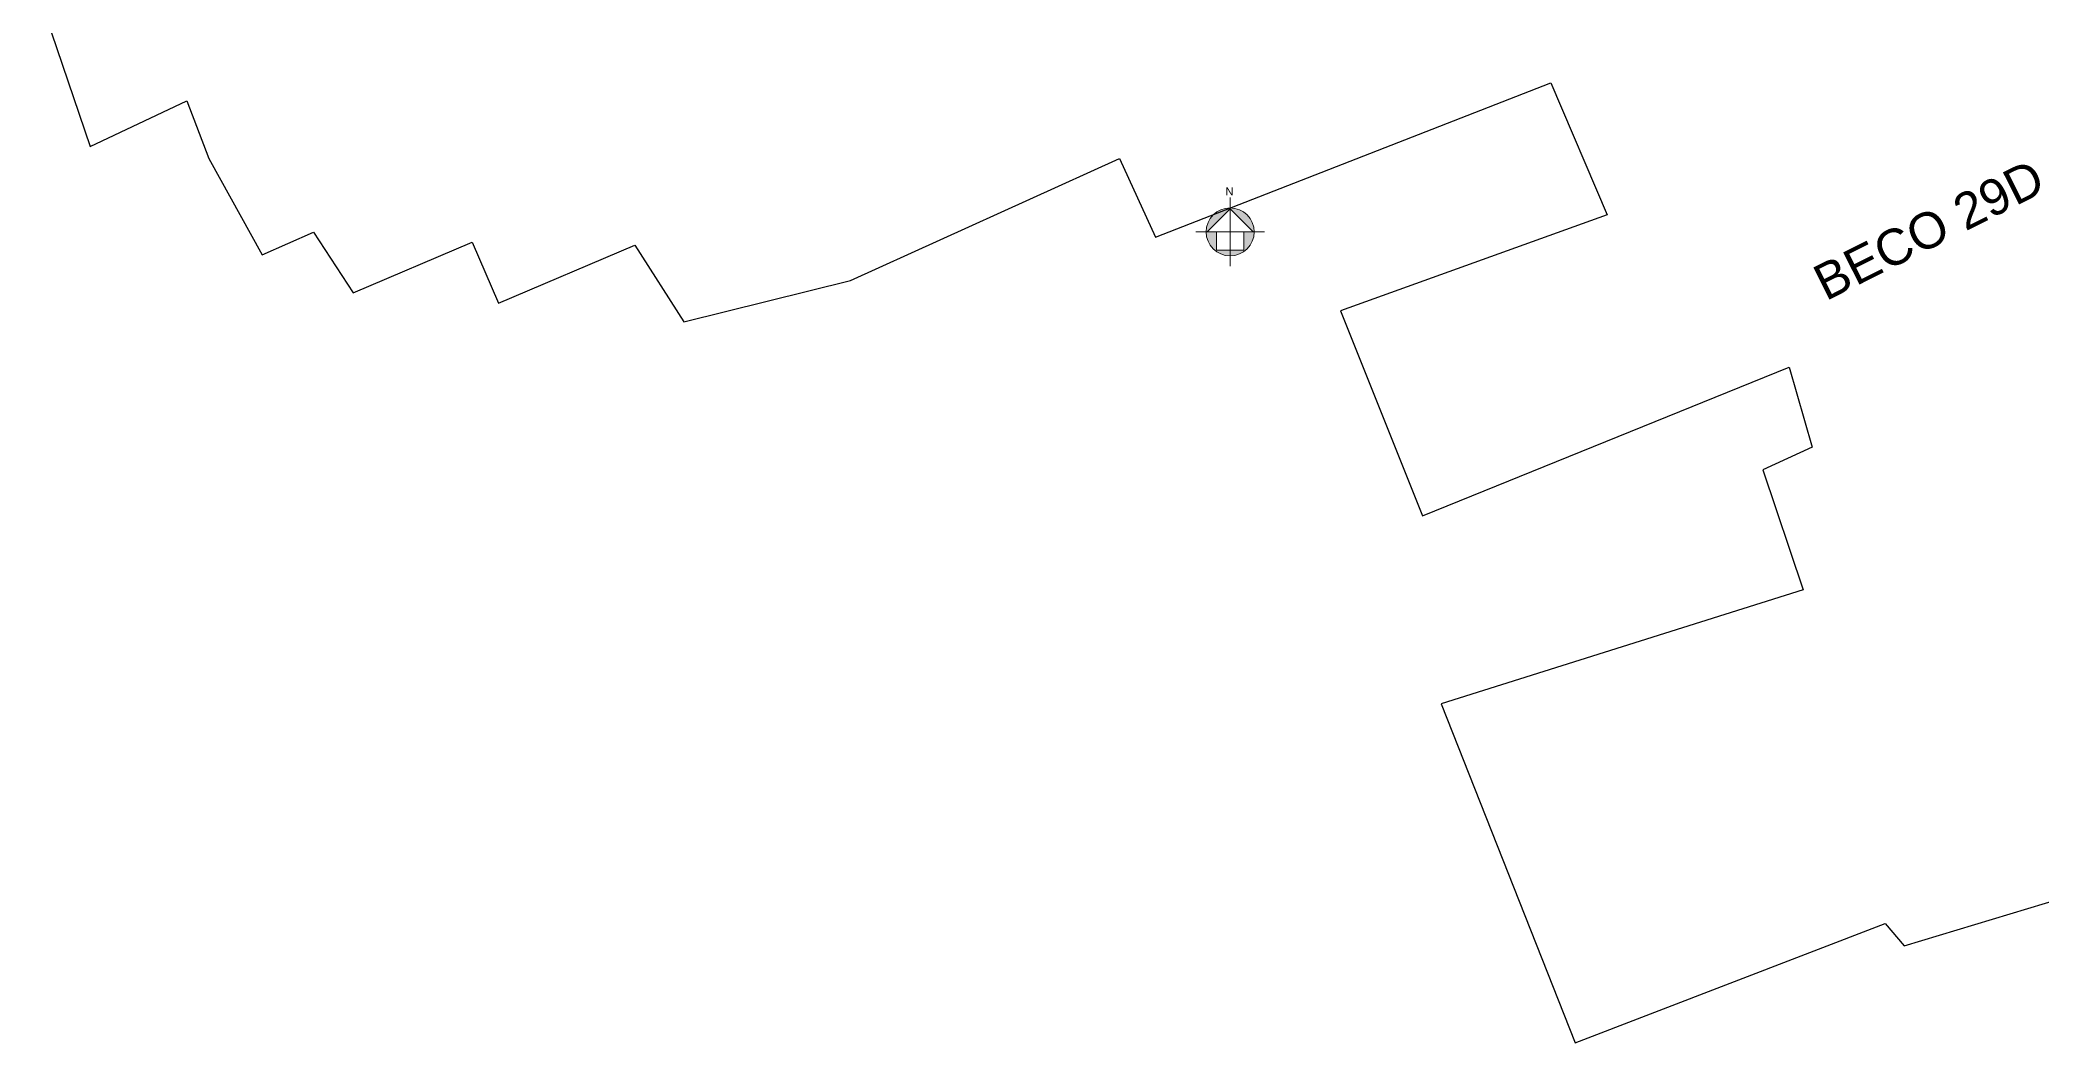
# Model space of a CAD drawing. Header units: metres. Extents: x 359188 to 359409, y 7352322 to 7352892.
# Drawn here: x 359214.9 to 359281.7, y 7352322.4 to 7352355.8 of the extents above; entities that cross this region are included whole.
import ezdxf
from ezdxf.enums import TextEntityAlignment as Align

# ---------------------------------------------------------------- set-up
doc = ezdxf.new("R2010")
doc.units = ezdxf.units.M
doc.header["$LTSCALE"] = 2.5
doc.set_wipeout_variables(frame=1)
doc.layers.get('0').update_dxf_attribs({"color": 255, "lineweight": 13})
doc.layers.add('0-quadras', color=6, linetype='Continuous')
doc.layers.add('ZZ-Carimbo Texto', color=7, linetype='Continuous')
doc.layers.add('AVT-PL-CAR-MARCO NORTE', color=253, linetype='Continuous', lineweight=0, true_color=0x828282)
doc.styles.add('CARIMBO', font='arial.ttf', dxfattribs={"height": 2})
doc.styles.get("Standard").update_dxf_attribs({"font": 'arial.ttf'})

# ---------------------------------------------------------------- blocks, each defined once
blk = doc.blocks.new('AVT-PL-MARCO_NORTE')
at = {"layer": 'AVT-PL-CAR-MARCO NORTE', "linetype": 'Continuous', "ltscale": 0.05}
h = blk.add_hatch(color=2, dxfattribs=at)
h.paths.add_polyline_path([(3.46, 0), (3.63, 0, 0.414214), (0, 3.63), (0, 3.46)])
h.paths.add_polyline_path([(3.63, 0), (2.07, 0), (2.07, -2.77), (0, -2.77), (0, -3.63, 0.414214)])
h.paths.add_polyline_path([(0, -2.77), (-2.07, -2.77), (-2.07, 0), (-3.46, 0), (-3.63, 0, 0.414214), (0, -3.63)])
h.paths.add_polyline_path([(0, 3.46), (0, 3.63, 0.414214), (-3.63, 0), (-3.46, 0)])
at = {"layer": 'AVT-PL-CAR-MARCO NORTE', "color": 1, "linetype": 'Continuous', "ltscale": 0.05}
for p, q in [((0, 5.18), (0, -5.18)), ((5.18, 0), (-5.18, 0))]:
    blk.add_line(p, q, dxfattribs=at)
at = {"layer": 'AVT-PL-CAR-MARCO NORTE', "color": 8, "linetype": 'Continuous', "ltscale": 0.05}
blk.add_lwpolyline([(2.07, -2.77), (-2.07, -2.77), (-2.07, 0), (-3.46, 0), (0, 3.46), (3.46, 0), (2.07, 0)], close=True, dxfattribs=at)
blk.add_circle((0, 0), 3.63, dxfattribs=at)
blk.add_solid([(-3.46, 0), (-3.46, 0), (0, 3.46)], dxfattribs=at)
at = {"layer": 'AVT-PL-CAR-MARCO NORTE', "color": 2, "linetype": 'Continuous', "ltscale": 0.05}
blk.add_text('N', height=1.21, dxfattribs=at).set_placement((-0.71, 5.52))
blk = doc.blocks.new('A$C01db1aad')
at = {"layer": 'AVT-PL-CAR-MARCO NORTE', "ltscale": 2.5, "xscale": 1.5, "yscale": 1.5}
blk.add_blockref('AVT-PL-MARCO_NORTE', (0, 0), dxfattribs=at)

msp = doc.modelspace()

# ---------------------------------------------------------------- linework, layer by layer
at = {"layer": '0-quadras', "color": 5, "lineweight": 30, "ltscale": 0.3}
msp.add_lwpolyline([(359214.855, 7352357.201), (359216.531, 7352352.284), (359219.752, 7352353.807), (359220.487, 7352351.881), (359222.273, 7352348.665), (359223.987, 7352349.419), (359225.304, 7352347.403), (359229.281, 7352349.09), (359230.16, 7352347.057), (359234.714, 7352348.99), (359236.346, 7352346.427), (359241.909, 7352347.806), (359250.889, 7352351.889), (359252.097, 7352349.255), (359265.293, 7352354.413), (359267.174, 7352350), (359258.265, 7352346.793), (359261.002, 7352339.95), (359273.247, 7352344.912), (359274.019, 7352342.244), (359272.365, 7352341.494), (359273.711, 7352337.48), (359261.625, 7352333.679), (359266.107, 7352322.356), (359276.447, 7352326.342), (359277.082, 7352325.601), (359289.468, 7352329.34)], dxfattribs=at)

# ---------------------------------------------------------------- block references
at = {"ltscale": 2.5, "xscale": 0.147219429815209, "yscale": 0.147219429815209, "zscale": 0.147219429815209}
msp.add_blockref('A$C01db1aad', (359254.585, 7352349.434), dxfattribs=at)
msp.add_blockref('A$C01db1aad', (359254.585, 7352349.434), dxfattribs=at)
msp.add_blockref('A$C01db1aad', (359254.585, 7352349.434), dxfattribs=at)
msp.add_blockref('A$C01db1aad', (359254.585, 7352349.434), dxfattribs=at)

# ---------------------------------------------------------------- next in the draw order: wipeouts: each hides what was drawn before it
at = {"linetype": 'Continuous', "ltscale": 4}
msp.add_wipeout([(359274.399, 7352346.585), (359282.374, 7352350.582), (359281.441, 7352352.443), (359273.467, 7352348.447)], dxfattribs=at).dxf.layer = 'ZZ-Carimbo Texto'

# ---------------------------------------------------------------- next in the draw order: texts
at = {"layer": 'ZZ-Carimbo Texto', "linetype": 'Continuous', "ltscale": 4, "style": 'CARIMBO'}
msp.add_text('BECO 29D', height=1.2, rotation=26.61632, dxfattribs=at).set_placement((359277.906, 7352349.506), align=Align.MIDDLE_CENTER)

doc.saveas('drawing.dxf')
